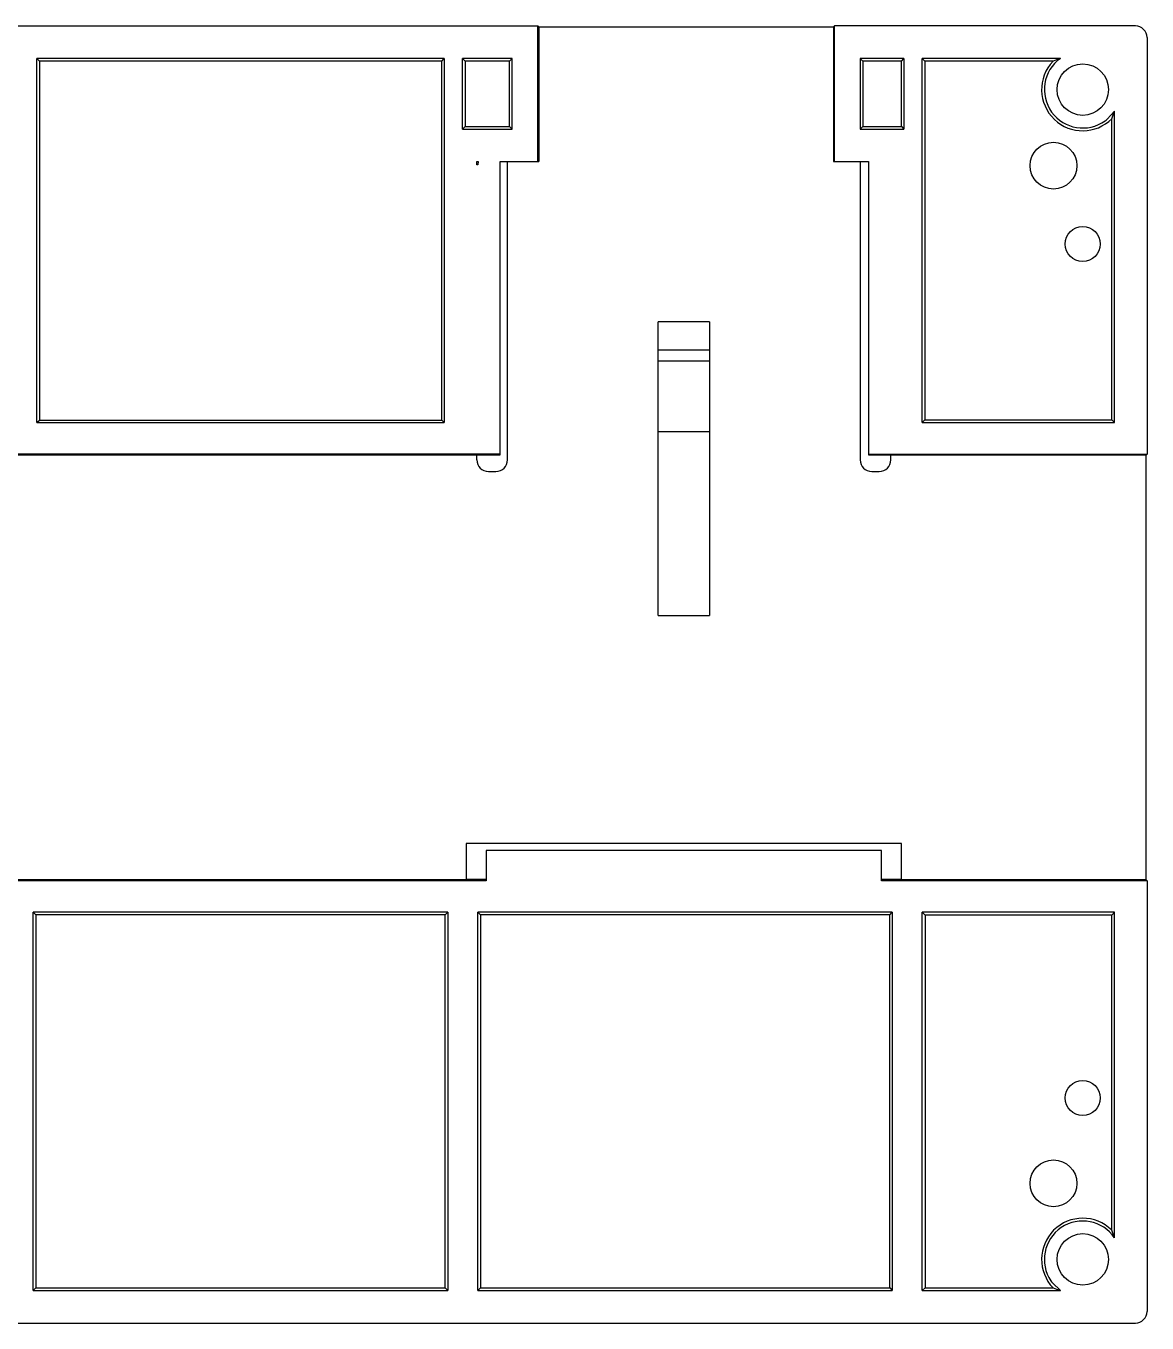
# Model space of a CAD drawing. Header units: inches. Extents: x 0 to 800, y 356 to 444.
# Drawn here: x 331.28 to 351.4, y 395.43 to 418.71 of the extents above; entities that cross this region are included whole.
import ezdxf

# ---------------------------------------------------------------- set-up
doc = ezdxf.new("R2010")
doc.units = ezdxf.units.IN
doc.header["$MEASUREMENT"] = 0

# ---------------------------------------------------------------- blocks, each defined once
blk = doc.blocks.new('block 1329')
at = {"color": 7, "lineweight": 25, "true_color": 0xffffff}
blk.add_lwpolyline([(319.069, 395.433), (351.186, 395.433)], dxfattribs=at)
blk = doc.blocks.new('block 1332')
at = {"color": 7, "lineweight": 25, "true_color": 0xffffff}
blk.add_lwpolyline([(331.408, 396.016), (338.847, 396.016)], dxfattribs=at)
blk = doc.blocks.new('block 1333')
at = {"color": 7, "lineweight": 25, "true_color": 0xffffff}
blk.add_lwpolyline([(339.385, 396.016), (346.824, 396.016)], dxfattribs=at)
blk = doc.blocks.new('block 1334')
at = {"color": 7, "lineweight": 25, "true_color": 0xffffff}
blk.add_lwpolyline([(347.361, 396.016), (349.84, 396.016)], dxfattribs=at)
blk = doc.blocks.new('block 1336')
at = {"color": 7, "lineweight": 25, "true_color": 0xffffff}
blk.add_lwpolyline([(331.454, 396.062), (338.801, 396.062)], dxfattribs=at)
blk = doc.blocks.new('block 1337')
at = {"color": 7, "lineweight": 25, "true_color": 0xffffff}
blk.add_lwpolyline([(339.431, 396.062), (346.778, 396.062)], dxfattribs=at)
blk = doc.blocks.new('block 1339')
at = {"color": 7, "lineweight": 25, "true_color": 0xffffff}
blk.add_lwpolyline([(347.411, 396.065), (349.708, 396.065)], dxfattribs=at)
blk = doc.blocks.new('block 1350')
at = {"color": 7, "lineweight": 25, "true_color": 0xffffff}
blk.add_lwpolyline([(331.471, 411.59), (331.517, 411.636)], dxfattribs=at)
blk = doc.blocks.new('block 1352')
at = {"color": 7, "lineweight": 25, "true_color": 0xffffff}
blk.add_lwpolyline([(331.454, 402.757), (331.408, 402.803)], dxfattribs=at)
blk = doc.blocks.new('block 1354')
at = {"color": 7, "lineweight": 25, "true_color": 0xffffff}
blk.add_lwpolyline([(338.801, 396.062), (338.847, 396.016)], dxfattribs=at)
blk = doc.blocks.new('block 1367')
at = {"color": 7, "lineweight": 25, "true_color": 0xffffff}
blk.add_lwpolyline([(338.738, 418.079), (338.784, 418.125)], dxfattribs=at)
blk = doc.blocks.new('block 1368')
at = {"color": 7, "lineweight": 25, "true_color": 0xffffff}
blk.add_lwpolyline([(340.001, 418.125), (339.956, 418.079)], dxfattribs=at)
blk = doc.blocks.new('block 1369')
at = {"color": 7, "lineweight": 25, "true_color": 0xffffff}
blk.add_lwpolyline([(339.158, 416.905), (339.111, 416.858)], dxfattribs=at)
blk = doc.blocks.new('block 1370')
at = {"color": 7, "lineweight": 25, "true_color": 0xffffff}
blk.add_lwpolyline([(350.763, 402.754), (347.411, 402.754)], dxfattribs=at)
blk = doc.blocks.new('block 1372')
at = {"color": 7, "lineweight": 25, "true_color": 0xffffff}
blk.add_lwpolyline([(346.778, 402.757), (339.431, 402.757)], dxfattribs=at)
blk = doc.blocks.new('block 1373')
at = {"color": 7, "lineweight": 25, "true_color": 0xffffff}
blk.add_lwpolyline([(338.801, 402.757), (331.454, 402.757)], dxfattribs=at)
blk = doc.blocks.new('block 1375')
at = {"color": 7, "lineweight": 25, "true_color": 0xffffff}
blk.add_lwpolyline([(350.812, 402.803), (347.361, 402.803)], dxfattribs=at)
blk = doc.blocks.new('block 1376')
at = {"color": 7, "lineweight": 25, "true_color": 0xffffff}
blk.add_lwpolyline([(346.824, 402.803), (339.385, 402.803)], dxfattribs=at)
blk = doc.blocks.new('block 1377')
at = {"color": 7, "lineweight": 25, "true_color": 0xffffff}
blk.add_lwpolyline([(338.847, 402.803), (331.408, 402.803)], dxfattribs=at)
blk = doc.blocks.new('block 1380')
at = {"color": 7, "lineweight": 25, "true_color": 0xffffff}
blk.add_lwpolyline([(351.396, 403.371), (346.63, 403.371)], dxfattribs=at)
blk = doc.blocks.new('block 1381')
at = {"color": 7, "lineweight": 25, "true_color": 0xffffff}
blk.add_lwpolyline([(339.536, 403.371), (330.72, 403.371)], dxfattribs=at)
blk = doc.blocks.new('block 1383')
at = {"color": 7, "lineweight": 25, "true_color": 0xffffff}
blk.add_lwpolyline([(351.38, 403.387), (346.987, 403.387)], dxfattribs=at)
blk = doc.blocks.new('block 1384')
at = {"color": 7, "lineweight": 25, "true_color": 0xffffff}
blk.add_lwpolyline([(339.179, 403.387), (331.076, 403.387)], dxfattribs=at)
blk = doc.blocks.new('block 1388')
at = {"color": 7, "lineweight": 25, "true_color": 0xffffff}
blk.add_lwpolyline([(339.179, 403.397), (339.536, 403.397)], dxfattribs=at)
blk = doc.blocks.new('block 1389')
at = {"color": 7, "lineweight": 25, "true_color": 0xffffff}
blk.add_lwpolyline([(346.63, 403.397), (346.987, 403.397)], dxfattribs=at)
blk = doc.blocks.new('block 1390')
at = {"color": 7, "lineweight": 25, "true_color": 0xffffff}
blk.add_lwpolyline([(331.408, 396.016), (331.408, 402.803)], dxfattribs=at)
blk = doc.blocks.new('block 1391')
at = {"color": 7, "lineweight": 25, "true_color": 0xffffff}
blk.add_lwpolyline([(331.454, 402.757), (331.454, 396.062)], dxfattribs=at)
blk = doc.blocks.new('block 1392')
at = {"color": 7, "lineweight": 25, "true_color": 0xffffff}
blk.add_lwpolyline([(331.471, 411.59), (331.471, 418.125)], dxfattribs=at)
blk = doc.blocks.new('block 1393')
at = {"color": 7, "lineweight": 25, "true_color": 0xffffff}
blk.add_lwpolyline([(331.517, 418.079), (331.517, 411.636)], dxfattribs=at)
blk = doc.blocks.new('block 1394')
at = {"color": 7, "lineweight": 25, "true_color": 0xffffff}
blk.add_lwpolyline([(346.63, 403.912), (339.536, 403.912)], dxfattribs=at)
blk = doc.blocks.new('block 1396')
at = {"color": 7, "lineweight": 25, "true_color": 0xffffff}
blk.add_lwpolyline([(346.987, 404.038), (339.179, 404.038)], dxfattribs=at)
blk = doc.blocks.new('block 1399')
at = {"color": 7, "lineweight": 25, "true_color": 0xffffff}
blk.add_lwpolyline([(345.77, 418.693), (345.785, 418.708)], dxfattribs=at)
blk = doc.blocks.new('block 1404')
at = {"color": 7, "lineweight": 25, "true_color": 0xffffff}
blk.add_lwpolyline([(339.431, 402.757), (339.385, 402.803)], dxfattribs=at)
blk = doc.blocks.new('block 1405')
at = {"color": 7, "lineweight": 25, "true_color": 0xffffff}
blk.add_lwpolyline([(346.987, 418.079), (347.033, 418.125)], dxfattribs=at)
blk = doc.blocks.new('block 1406')
at = {"color": 7, "lineweight": 25, "true_color": 0xffffff}
blk.add_lwpolyline([(346.249, 416.858), (346.294, 416.905)], dxfattribs=at)
blk = doc.blocks.new('block 1408')
at = {"color": 7, "lineweight": 25, "true_color": 0xffffff}
blk.add_lwpolyline([(342.621, 408.13), (343.545, 408.13)], dxfattribs=at)
blk = doc.blocks.new('block 1409')
at = {"color": 7, "lineweight": 25, "true_color": 0xffffff}
blk.add_lwpolyline([(346.778, 396.062), (346.824, 396.016)], dxfattribs=at)
blk = doc.blocks.new('block 1411')
at = {"color": 7, "lineweight": 25, "true_color": 0xffffff}
blk.add_lwpolyline([(349.697, 396.155), (349.84, 396.016)], dxfattribs=at)
blk = doc.blocks.new('block 1412')
at = {"color": 7, "lineweight": 25, "true_color": 0xffffff}
blk.add_lwpolyline([(338.738, 411.636), (338.738, 418.079)], dxfattribs=at)
blk = doc.blocks.new('block 1413')
at = {"color": 7, "lineweight": 25, "true_color": 0xffffff}
blk.add_lwpolyline([(338.784, 418.125), (338.784, 411.59)], dxfattribs=at)
blk = doc.blocks.new('block 1414')
at = {"color": 7, "lineweight": 25, "true_color": 0xffffff}
blk.add_lwpolyline([(338.801, 396.062), (338.801, 402.757)], dxfattribs=at)
blk = doc.blocks.new('block 1415')
at = {"color": 7, "lineweight": 25, "true_color": 0xffffff}
blk.add_lwpolyline([(338.847, 402.803), (338.847, 396.016)], dxfattribs=at)
blk = doc.blocks.new('block 1416')
at = {"color": 7, "lineweight": 25, "true_color": 0xffffff}
blk.add_lwpolyline([(339.111, 416.858), (339.111, 418.125)], dxfattribs=at)
blk = doc.blocks.new('block 1417')
at = {"color": 7, "lineweight": 25, "true_color": 0xffffff}
blk.add_lwpolyline([(339.158, 418.079), (339.158, 416.905)], dxfattribs=at)
blk = doc.blocks.new('block 1418')
at = {"color": 7, "lineweight": 25, "true_color": 0xffffff}
blk.add_lwpolyline([(339.179, 404.038), (339.179, 403.387)], dxfattribs=at)
blk = doc.blocks.new('block 1421')
at = {"color": 7, "lineweight": 25, "true_color": 0xffffff}
blk.add_lwpolyline([(339.578, 410.712), (339.709, 410.712)], dxfattribs=at)
blk = doc.blocks.new('block 1422')
at = {"color": 7, "lineweight": 25, "true_color": 0xffffff}
blk.add_lwpolyline([(346.457, 410.712), (346.588, 410.712)], dxfattribs=at)
blk = doc.blocks.new('block 1423')
at = {"color": 7, "lineweight": 25, "true_color": 0xffffff}
blk.add_lwpolyline([(351.38, 411.006), (346.798, 411.006)], dxfattribs=at)
blk = doc.blocks.new('block 1424')
at = {"color": 7, "lineweight": 25, "true_color": 0xffffff}
blk.add_lwpolyline([(339.368, 411.006), (330.888, 411.006)], dxfattribs=at)
blk = doc.blocks.new('block 1428')
at = {"color": 7, "lineweight": 25, "true_color": 0xffffff}
blk.add_lwpolyline([(339.368, 411.015), (339.788, 411.015)], dxfattribs=at)
blk = doc.blocks.new('block 1429')
at = {"color": 7, "lineweight": 25, "true_color": 0xffffff}
blk.add_lwpolyline([(346.399, 411.015), (346.798, 411.015)], dxfattribs=at)
blk = doc.blocks.new('block 1430')
at = {"color": 7, "lineweight": 25, "true_color": 0xffffff}
blk.add_lwpolyline([(339.788, 411.022), (330.468, 411.022)], dxfattribs=at)
blk = doc.blocks.new('block 1432')
at = {"color": 7, "lineweight": 25, "true_color": 0xffffff}
blk.add_lwpolyline([(346.399, 411.022), (351.396, 411.022)], dxfattribs=at)
blk = doc.blocks.new('block 1433')
at = {"color": 7, "lineweight": 25, "true_color": 0xffffff}
blk.add_lwpolyline([(343.545, 411.426), (342.621, 411.426)], dxfattribs=at)
blk = doc.blocks.new('block 1436')
at = {"color": 7, "lineweight": 25, "true_color": 0xffffff}
blk.add_lwpolyline([(339.368, 410.922), (339.368, 411.015)], dxfattribs=at)
blk = doc.blocks.new('block 1437')
at = {"color": 7, "lineweight": 25, "true_color": 0xffffff}
blk.add_lwpolyline([(339.368, 416.214), (339.368, 416.275)], dxfattribs=at)
blk = doc.blocks.new('block 1438')
at = {"color": 7, "lineweight": 25, "true_color": 0xffffff}
blk.add_lwpolyline([(339.385, 396.016), (339.385, 402.803)], dxfattribs=at)
blk = doc.blocks.new('block 1439')
at = {"color": 7, "lineweight": 25, "true_color": 0xffffff}
blk.add_lwpolyline([(339.431, 402.757), (339.431, 396.062)], dxfattribs=at)
blk = doc.blocks.new('block 1440')
at = {"color": 7, "lineweight": 25, "true_color": 0xffffff}
blk.add_lwpolyline([(339.536, 403.912), (339.536, 403.371)], dxfattribs=at)
blk = doc.blocks.new('block 1441')
at = {"color": 7, "lineweight": 25, "true_color": 0xffffff}
blk.add_lwpolyline([(339.788, 411.015), (339.788, 416.275)], dxfattribs=at)
blk = doc.blocks.new('block 1442')
at = {"color": 7, "lineweight": 25, "true_color": 0xffffff}
blk.add_lwpolyline([(339.918, 410.922), (339.918, 416.275)], dxfattribs=at)
blk = doc.blocks.new('block 1443')
at = {"color": 7, "lineweight": 25, "true_color": 0xffffff}
blk.add_lwpolyline([(339.956, 416.905), (339.956, 418.079)], dxfattribs=at)
blk = doc.blocks.new('block 1444')
at = {"color": 7, "lineweight": 25, "true_color": 0xffffff}
blk.add_lwpolyline([(340.001, 416.858), (340.001, 418.125)], dxfattribs=at)
blk = doc.blocks.new('block 1445')
at = {"color": 7, "lineweight": 25, "true_color": 0xffffff}
blk.add_lwpolyline([(340.465, 416.275), (340.465, 418.708)], dxfattribs=at)
blk = doc.blocks.new('block 1446')
at = {"color": 7, "lineweight": 25, "true_color": 0xffffff}
blk.add_lwpolyline([(340.48, 418.693), (340.48, 416.275)], dxfattribs=at)
blk = doc.blocks.new('block 1447')
at = {"color": 7, "lineweight": 25, "true_color": 0xffffff}
blk.add_lwpolyline([(339.389, 416.275), (339.388, 416.214)], dxfattribs=at)
blk = doc.blocks.new('block 1448')
at = {"color": 7, "lineweight": 25, "true_color": 0xffffff}
blk.add_lwpolyline([(350.678, 417.033), (350.812, 417.18)], dxfattribs=at)
blk = doc.blocks.new('block 1449')
at = {"color": 7, "lineweight": 25, "true_color": 0xffffff}
blk.add_lwpolyline([(331.454, 396.062), (331.408, 396.016)], dxfattribs=at)
blk = doc.blocks.new('block 1451')
at = {"color": 7, "lineweight": 25, "true_color": 0xffffff}
blk.add_lwpolyline([(331.471, 411.59), (338.784, 411.59)], dxfattribs=at)
blk = doc.blocks.new('block 1452')
at = {"color": 7, "lineweight": 25, "true_color": 0xffffff}
blk.add_lwpolyline([(347.361, 411.59), (350.812, 411.59)], dxfattribs=at)
blk = doc.blocks.new('block 1453')
at = {"color": 7, "lineweight": 25, "true_color": 0xffffff}
blk.add_lwpolyline([(331.517, 411.636), (338.738, 411.636)], dxfattribs=at)
blk = doc.blocks.new('block 1455')
at = {"color": 7, "lineweight": 25, "true_color": 0xffffff}
blk.add_lwpolyline([(347.41, 411.64), (350.763, 411.64)], dxfattribs=at)
blk = doc.blocks.new('block 1456')
at = {"color": 7, "lineweight": 25, "true_color": 0xffffff}
blk.add_lwpolyline([(343.545, 412.693), (342.621, 412.693)], dxfattribs=at)
blk = doc.blocks.new('block 1459')
at = {"color": 7, "lineweight": 25, "true_color": 0xffffff}
blk.add_lwpolyline([(331.517, 418.079), (331.471, 418.125)], dxfattribs=at)
blk = doc.blocks.new('block 1460')
at = {"color": 7, "lineweight": 25, "true_color": 0xffffff}
blk.add_lwpolyline([(347.361, 402.803), (347.411, 402.754)], dxfattribs=at)
blk = doc.blocks.new('block 1461')
at = {"color": 7, "lineweight": 25, "true_color": 0xffffff}
blk.add_lwpolyline([(347.361, 411.59), (347.41, 411.64)], dxfattribs=at)
blk = doc.blocks.new('block 1462')
at = {"color": 7, "lineweight": 25, "true_color": 0xffffff}
blk.add_lwpolyline([(338.801, 402.757), (338.847, 402.803)], dxfattribs=at)
blk = doc.blocks.new('block 1464')
at = {"color": 7, "lineweight": 25, "true_color": 0xffffff}
blk.add_lwpolyline([(342.621, 412.896), (343.545, 412.896)], dxfattribs=at)
blk = doc.blocks.new('block 1465')
at = {"color": 7, "lineweight": 25, "true_color": 0xffffff}
blk.add_lwpolyline([(343.545, 413.399), (342.621, 413.399)], dxfattribs=at)
blk = doc.blocks.new('block 1467')
at = {"color": 7, "lineweight": 25, "true_color": 0xffffff}
blk.add_lwpolyline([(338.784, 411.59), (338.738, 411.636)], dxfattribs=at)
blk = doc.blocks.new('block 1468')
at = {"color": 7, "lineweight": 25, "true_color": 0xffffff}
blk.add_lwpolyline([(342.621, 408.13), (342.621, 413.399)], dxfattribs=at)
blk = doc.blocks.new('block 1469')
at = {"color": 7, "lineweight": 25, "true_color": 0xffffff}
blk.add_lwpolyline([(343.545, 413.399), (343.545, 408.13)], dxfattribs=at)
blk = doc.blocks.new('block 1470')
at = {"color": 7, "lineweight": 25, "true_color": 0xffffff}
blk.add_lwpolyline([(351.396, 411.022), (351.38, 411.006)], dxfattribs=at)
blk = doc.blocks.new('block 1471')
at = {"color": 7, "lineweight": 25, "true_color": 0xffffff}
blk.add_lwpolyline([(339.388, 416.214), (339.368, 416.214)], dxfattribs=at)
blk = doc.blocks.new('block 1474')
at = {"color": 7, "lineweight": 25, "true_color": 0xffffff}
blk.add_lwpolyline([(339.368, 416.275), (339.389, 416.275)], dxfattribs=at)
blk = doc.blocks.new('block 1475')
at = {"color": 7, "lineweight": 25, "true_color": 0xffffff}
blk.add_lwpolyline([(339.788, 416.275), (340.48, 416.275)], dxfattribs=at)
blk = doc.blocks.new('block 1476')
at = {"color": 7, "lineweight": 25, "true_color": 0xffffff}
blk.add_lwpolyline([(345.77, 416.275), (346.399, 416.275)], dxfattribs=at)
blk = doc.blocks.new('block 1477')
at = {"color": 7, "lineweight": 25, "true_color": 0xffffff}
blk.add_lwpolyline([(351.396, 403.371), (351.38, 403.387)], dxfattribs=at)
blk = doc.blocks.new('block 1478')
at = {"color": 7, "lineweight": 25, "true_color": 0xffffff}
blk.add_lwpolyline([(345.77, 418.693), (345.77, 416.275)], dxfattribs=at)
blk = doc.blocks.new('block 1479')
at = {"color": 7, "lineweight": 25, "true_color": 0xffffff}
blk.add_lwpolyline([(345.785, 416.275), (345.785, 418.708)], dxfattribs=at)
blk = doc.blocks.new('block 1482')
at = {"color": 7, "lineweight": 25, "true_color": 0xffffff}
blk.add_lwpolyline([(339.111, 416.858), (340.001, 416.858)], dxfattribs=at)
blk = doc.blocks.new('block 1483')
at = {"color": 7, "lineweight": 25, "true_color": 0xffffff}
blk.add_lwpolyline([(346.249, 416.858), (347.033, 416.858)], dxfattribs=at)
blk = doc.blocks.new('block 1486')
at = {"color": 7, "lineweight": 25, "true_color": 0xffffff}
blk.add_lwpolyline([(339.158, 416.905), (339.956, 416.905)], dxfattribs=at)
blk = doc.blocks.new('block 1487')
at = {"color": 7, "lineweight": 25, "true_color": 0xffffff}
blk.add_lwpolyline([(346.294, 416.905), (346.987, 416.905)], dxfattribs=at)
blk = doc.blocks.new('block 1488')
at = {"color": 7, "lineweight": 25, "true_color": 0xffffff}
blk.add_lwpolyline([(349.708, 418.076), (347.41, 418.076)], dxfattribs=at)
blk = doc.blocks.new('block 1490')
at = {"color": 7, "lineweight": 25, "true_color": 0xffffff}
blk.add_lwpolyline([(346.987, 418.079), (346.294, 418.079)], dxfattribs=at)
blk = doc.blocks.new('block 1491')
at = {"color": 7, "lineweight": 25, "true_color": 0xffffff}
blk.add_lwpolyline([(339.956, 418.079), (339.158, 418.079)], dxfattribs=at)
blk = doc.blocks.new('block 1492')
at = {"color": 7, "lineweight": 25, "true_color": 0xffffff}
blk.add_lwpolyline([(338.738, 418.079), (331.517, 418.079)], dxfattribs=at)
blk = doc.blocks.new('block 1495')
at = {"color": 7, "lineweight": 25, "true_color": 0xffffff}
blk.add_lwpolyline([(349.84, 418.125), (347.361, 418.125)], dxfattribs=at)
blk = doc.blocks.new('block 1496')
at = {"color": 7, "lineweight": 25, "true_color": 0xffffff}
blk.add_lwpolyline([(347.033, 418.125), (346.249, 418.125)], dxfattribs=at)
blk = doc.blocks.new('block 1497')
at = {"color": 7, "lineweight": 25, "true_color": 0xffffff}
blk.add_lwpolyline([(340.001, 418.125), (339.111, 418.125)], dxfattribs=at)
blk = doc.blocks.new('block 1498')
at = {"color": 7, "lineweight": 25, "true_color": 0xffffff}
blk.add_lwpolyline([(338.784, 418.125), (331.471, 418.125)], dxfattribs=at)
blk = doc.blocks.new('block 1502')
at = {"color": 7, "lineweight": 25, "true_color": 0xffffff}
blk.add_lwpolyline([(340.001, 416.858), (339.956, 416.905)], dxfattribs=at)
blk = doc.blocks.new('block 1503')
at = {"color": 7, "lineweight": 25, "true_color": 0xffffff}
blk.add_lwpolyline([(339.158, 418.079), (339.111, 418.125)], dxfattribs=at)
blk = doc.blocks.new('block 1504')
at = {"color": 7, "lineweight": 25, "true_color": 0xffffff}
blk.add_lwpolyline([(346.247, 416.275), (346.247, 410.922)], dxfattribs=at)
blk = doc.blocks.new('block 1505')
at = {"color": 7, "lineweight": 25, "true_color": 0xffffff}
blk.add_lwpolyline([(346.249, 418.125), (346.249, 416.858)], dxfattribs=at)
blk = doc.blocks.new('block 1506')
at = {"color": 7, "lineweight": 25, "true_color": 0xffffff}
blk.add_lwpolyline([(346.294, 418.079), (346.294, 416.905)], dxfattribs=at)
blk = doc.blocks.new('block 1507')
at = {"color": 7, "lineweight": 25, "true_color": 0xffffff}
blk.add_lwpolyline([(346.399, 416.275), (346.399, 411.015)], dxfattribs=at)
blk = doc.blocks.new('block 1508')
at = {"color": 7, "lineweight": 25, "true_color": 0xffffff}
blk.add_lwpolyline([(346.63, 403.371), (346.63, 403.912)], dxfattribs=at)
blk = doc.blocks.new('block 1509')
at = {"color": 7, "lineweight": 25, "true_color": 0xffffff}
blk.add_lwpolyline([(346.778, 396.062), (346.778, 402.757)], dxfattribs=at)
blk = doc.blocks.new('block 1510')
at = {"color": 7, "lineweight": 25, "true_color": 0xffffff}
blk.add_lwpolyline([(346.798, 410.922), (346.798, 411.015)], dxfattribs=at)
blk = doc.blocks.new('block 1511')
at = {"color": 7, "lineweight": 25, "true_color": 0xffffff}
blk.add_lwpolyline([(346.824, 402.803), (346.824, 396.016)], dxfattribs=at)
blk = doc.blocks.new('block 1512')
at = {"color": 7, "lineweight": 25, "true_color": 0xffffff}
blk.add_lwpolyline([(346.987, 403.387), (346.987, 404.038)], dxfattribs=at)
blk = doc.blocks.new('block 1513')
at = {"color": 7, "lineweight": 25, "true_color": 0xffffff}
blk.add_lwpolyline([(346.987, 416.905), (346.987, 418.079)], dxfattribs=at)
blk = doc.blocks.new('block 1514')
at = {"color": 7, "lineweight": 25, "true_color": 0xffffff}
blk.add_lwpolyline([(347.033, 418.125), (347.033, 416.858)], dxfattribs=at)
blk = doc.blocks.new('block 1515')
at = {"color": 7, "lineweight": 25, "true_color": 0xffffff}
blk.add_lwpolyline([(347.361, 411.59), (347.361, 418.125)], dxfattribs=at)
blk = doc.blocks.new('block 1516')
at = {"color": 7, "lineweight": 25, "true_color": 0xffffff}
blk.add_lwpolyline([(347.361, 396.016), (347.361, 402.803)], dxfattribs=at)
blk = doc.blocks.new('block 1517')
at = {"color": 7, "lineweight": 25, "true_color": 0xffffff}
blk.add_lwpolyline([(339.431, 396.062), (339.385, 396.016)], dxfattribs=at)
blk = doc.blocks.new('block 1518')
at = {"color": 7, "lineweight": 25, "true_color": 0xffffff}
blk.add_lwpolyline([(346.778, 402.757), (346.824, 402.803)], dxfattribs=at)
blk = doc.blocks.new('block 1520')
at = {"color": 7, "lineweight": 25, "true_color": 0xffffff}
blk.add_lwpolyline([(340.48, 418.693), (345.77, 418.693)], dxfattribs=at)
blk = doc.blocks.new('block 1521')
at = {"color": 7, "lineweight": 25, "true_color": 0xffffff}
blk.add_lwpolyline([(351.186, 418.708), (345.785, 418.708)], dxfattribs=at)
blk = doc.blocks.new('block 1523')
at = {"color": 7, "lineweight": 25, "true_color": 0xffffff}
blk.add_lwpolyline([(329.791, 418.708), (340.465, 418.708)], dxfattribs=at)
blk = doc.blocks.new('block 1524')
at = {"color": 7, "lineweight": 25, "true_color": 0xffffff}
blk.add_lwpolyline([(340.465, 418.708), (340.48, 418.693)], dxfattribs=at)
blk = doc.blocks.new('block 1525')
at = {"color": 7, "lineweight": 25, "true_color": 0xffffff}
blk.add_lwpolyline([(347.41, 418.076), (347.41, 411.64)], dxfattribs=at)
blk = doc.blocks.new('block 1526')
at = {"color": 7, "lineweight": 25, "true_color": 0xffffff}
blk.add_lwpolyline([(347.411, 402.754), (347.411, 396.065)], dxfattribs=at)
blk = doc.blocks.new('block 1527')
at = {"color": 7, "lineweight": 25, "true_color": 0xffffff}
blk.add_lwpolyline([(350.812, 402.803), (350.763, 402.754)], dxfattribs=at)
blk = doc.blocks.new('block 1528')
at = {"color": 7, "lineweight": 25, "true_color": 0xffffff}
blk.add_lwpolyline([(350.812, 411.59), (350.763, 411.64)], dxfattribs=at)
blk = doc.blocks.new('block 1529')
at = {"color": 7, "lineweight": 25, "true_color": 0xffffff}
blk.add_lwpolyline([(350.763, 397.098), (350.763, 402.754)], dxfattribs=at)
blk = doc.blocks.new('block 1530')
at = {"color": 7, "lineweight": 25, "true_color": 0xffffff}
blk.add_lwpolyline([(350.763, 411.64), (350.763, 417.043)], dxfattribs=at)
blk = doc.blocks.new('block 1531')
at = {"color": 7, "lineweight": 25, "true_color": 0xffffff}
blk.add_lwpolyline([(350.812, 396.961), (350.812, 402.803)], dxfattribs=at)
blk = doc.blocks.new('block 1532')
at = {"color": 7, "lineweight": 25, "true_color": 0xffffff}
blk.add_lwpolyline([(350.812, 411.59), (350.812, 417.18)], dxfattribs=at)
blk = doc.blocks.new('block 1533')
at = {"color": 7, "lineweight": 25, "true_color": 0xffffff}
blk.add_lwpolyline([(351.38, 403.387), (351.38, 411.006)], dxfattribs=at)
blk = doc.blocks.new('block 1534')
at = {"color": 7, "lineweight": 25, "true_color": 0xffffff}
blk.add_lwpolyline([(346.987, 416.905), (347.033, 416.858)], dxfattribs=at)
blk = doc.blocks.new('block 1535')
at = {"color": 7, "lineweight": 25, "true_color": 0xffffff}
blk.add_lwpolyline([(346.249, 418.125), (346.294, 418.079)], dxfattribs=at)
blk = doc.blocks.new('block 1536')
at = {"color": 7, "lineweight": 25, "true_color": 0xffffff}
blk.add_lwpolyline([(351.396, 418.499), (351.396, 411.022)], dxfattribs=at)
blk = doc.blocks.new('block 1537')
at = {"color": 7, "lineweight": 25, "true_color": 0xffffff}
blk.add_lwpolyline([(351.396, 403.371), (351.396, 395.643)], dxfattribs=at)
blk = doc.blocks.new('block 1538')
at = {"color": 7, "lineweight": 25, "true_color": 0xffffff}
blk.add_lwpolyline([(347.361, 396.016), (347.411, 396.065)], dxfattribs=at)
blk = doc.blocks.new('block 1539')
at = {"color": 7, "lineweight": 25, "true_color": 0xffffff}
blk.add_lwpolyline([(347.361, 418.125), (347.41, 418.076)], dxfattribs=at)
blk = doc.blocks.new('block 1634')
at = {"color": 7, "lineweight": 25, "true_color": 0xffffff}
blk.add_open_spline([(349.708, 396.065), (349.751, 396.047), (349.795, 396.03), (349.84, 396.016)], degree=3, dxfattribs=at)
blk = doc.blocks.new('block 1635')
at = {"color": 7, "lineweight": 25, "true_color": 0xffffff}
blk.add_open_spline([(350.812, 396.961), (350.798, 397.007), (350.781, 397.053), (350.763, 397.098)], degree=3, dxfattribs=at)
blk = doc.blocks.new('block 1636')
at = {"color": 7, "lineweight": 25, "true_color": 0xffffff}
blk.add_open_spline([(350.763, 397.098), (350.474, 397.386), (350.007, 397.385), (349.719, 397.097), (349.437, 396.812), (349.432, 396.355), (349.708, 396.065)], degree=3, knots=[0, 0, 0, 0, 1, 1, 1, 2, 2, 2, 2], dxfattribs=at)
blk = doc.blocks.new('block 1637')
at = {"color": 7, "lineweight": 25, "true_color": 0xffffff}
blk.add_open_spline([(350.812, 396.961), (350.6, 397.275), (350.171, 397.358), (349.856, 397.146), (349.542, 396.933), (349.458, 396.505), (349.671, 396.189), (349.679, 396.178), (349.688, 396.166), (349.697, 396.155)], degree=3, knots=[0, 0, 0, 0, 1, 1, 1, 2, 2, 2, 3, 3, 3, 3], dxfattribs=at)
blk = doc.blocks.new('block 1638')
at = {"color": 7, "lineweight": 25, "true_color": 0xffffff}
blk.add_open_spline([(350.704, 396.575), (350.704, 396.83), (350.497, 397.037), (350.242, 397.037), (349.987, 397.037), (349.78, 396.83), (349.78, 396.575), (349.78, 396.32), (349.987, 396.113), (350.242, 396.113), (350.497, 396.113), (350.704, 396.32), (350.704, 396.575), (350.704, 396.575), (350.704, 396.575), (350.704, 396.575)], degree=3, knots=[0, 0, 0, 0, 1, 1, 1, 2, 2, 2, 3, 3, 3, 4, 4, 4, 5, 5, 5, 5], dxfattribs=at)
blk = doc.blocks.new('block 1639')
at = {"color": 7, "lineweight": 25, "true_color": 0xffffff}
blk.add_open_spline([(350.136, 397.939), (350.136, 398.171), (349.948, 398.359), (349.716, 398.359), (349.485, 398.359), (349.297, 398.171), (349.297, 397.939), (349.297, 397.707), (349.485, 397.52), (349.716, 397.52), (349.948, 397.52), (350.136, 397.707), (350.136, 397.939), (350.136, 397.939), (350.136, 397.939), (350.136, 397.939)], degree=3, knots=[0, 0, 0, 0, 1, 1, 1, 2, 2, 2, 3, 3, 3, 4, 4, 4, 5, 5, 5, 5], dxfattribs=at)
blk = doc.blocks.new('block 1640')
at = {"color": 7, "lineweight": 25, "true_color": 0xffffff}
blk.add_open_spline([(350.557, 399.472), (350.557, 399.646), (350.416, 399.787), (350.242, 399.787), (350.068, 399.787), (349.927, 399.646), (349.927, 399.472), (349.927, 399.298), (350.068, 399.157), (350.242, 399.157), (350.416, 399.157), (350.557, 399.298), (350.557, 399.472), (350.557, 399.472), (350.557, 399.472), (350.557, 399.472)], degree=3, knots=[0, 0, 0, 0, 1, 1, 1, 2, 2, 2, 3, 3, 3, 4, 4, 4, 5, 5, 5, 5], dxfattribs=at)
blk = doc.blocks.new('block 1641')
at = {"color": 7, "lineweight": 25, "true_color": 0xffffff}
blk.add_open_spline([(350.763, 417.043), (350.781, 417.088), (350.798, 417.134), (350.812, 417.18)], degree=3, dxfattribs=at)
blk = doc.blocks.new('block 1642')
at = {"color": 7, "lineweight": 25, "true_color": 0xffffff}
blk.add_open_spline([(349.84, 418.125), (349.795, 418.111), (349.751, 418.094), (349.708, 418.076)], degree=3, dxfattribs=at)
blk = doc.blocks.new('block 1643')
at = {"color": 7, "lineweight": 25, "true_color": 0xffffff}
blk.add_open_spline([(349.708, 418.076), (349.427, 417.781), (349.438, 417.313), (349.732, 417.032), (350.021, 416.755), (350.479, 416.76), (350.763, 417.043)], degree=3, knots=[0, 0, 0, 0, 1, 1, 1, 2, 2, 2, 2], dxfattribs=at)
blk = doc.blocks.new('block 1644')
at = {"color": 7, "lineweight": 25, "true_color": 0xffffff}
blk.add_open_spline([(349.84, 418.125), (349.531, 417.903), (349.461, 417.473), (349.683, 417.164), (349.904, 416.855), (350.334, 416.785), (350.644, 417.007), (350.655, 417.015), (350.667, 417.024), (350.678, 417.033)], degree=3, knots=[0, 0, 0, 0, 1, 1, 1, 2, 2, 2, 3, 3, 3, 3], dxfattribs=at)
blk = doc.blocks.new('block 1645')
at = {"color": 7, "lineweight": 25, "true_color": 0xffffff}
blk.add_open_spline([(350.704, 417.566), (350.704, 417.821), (350.497, 418.028), (350.242, 418.028), (349.987, 418.028), (349.78, 417.821), (349.78, 417.566), (349.78, 417.311), (349.987, 417.104), (350.242, 417.104), (350.497, 417.104), (350.704, 417.311), (350.704, 417.566), (350.704, 417.566), (350.704, 417.566), (350.704, 417.566)], degree=3, knots=[0, 0, 0, 0, 1, 1, 1, 2, 2, 2, 3, 3, 3, 4, 4, 4, 5, 5, 5, 5], dxfattribs=at)
blk = doc.blocks.new('block 1646')
at = {"color": 7, "lineweight": 25, "true_color": 0xffffff}
blk.add_open_spline([(350.136, 416.202), (350.136, 416.434), (349.948, 416.622), (349.716, 416.622), (349.485, 416.622), (349.297, 416.434), (349.297, 416.202), (349.297, 415.97), (349.485, 415.782), (349.716, 415.782), (349.948, 415.782), (350.136, 415.97), (350.136, 416.202), (350.136, 416.202), (350.136, 416.202), (350.136, 416.202)], degree=3, knots=[0, 0, 0, 0, 1, 1, 1, 2, 2, 2, 3, 3, 3, 4, 4, 4, 5, 5, 5, 5], dxfattribs=at)
blk = doc.blocks.new('block 1647')
at = {"color": 7, "lineweight": 25, "true_color": 0xffffff}
blk.add_open_spline([(350.557, 414.795), (350.557, 414.969), (350.416, 415.11), (350.242, 415.11), (350.068, 415.11), (349.927, 414.969), (349.927, 414.795), (349.927, 414.621), (350.068, 414.48), (350.242, 414.48), (350.416, 414.48), (350.557, 414.621), (350.557, 414.795), (350.557, 414.795), (350.557, 414.795), (350.557, 414.795)], degree=3, knots=[0, 0, 0, 0, 1, 1, 1, 2, 2, 2, 3, 3, 3, 4, 4, 4, 5, 5, 5, 5], dxfattribs=at)
blk = doc.blocks.new('block 1648')
at = {"color": 7, "lineweight": 25, "true_color": 0xffffff}
blk.add_open_spline([(339.368, 410.922), (339.368, 410.807), (339.461, 410.712), (339.578, 410.712)], degree=3, dxfattribs=at)
blk = doc.blocks.new('block 1649')
at = {"color": 7, "lineweight": 25, "true_color": 0xffffff}
blk.add_open_spline([(339.709, 410.712), (339.825, 410.712), (339.918, 410.807), (339.918, 410.922)], degree=3, dxfattribs=at)
blk = doc.blocks.new('block 1650')
at = {"color": 7, "lineweight": 25, "true_color": 0xffffff}
blk.add_open_spline([(346.247, 410.922), (346.247, 410.807), (346.341, 410.712), (346.457, 410.712)], degree=3, dxfattribs=at)
blk = doc.blocks.new('block 1651')
at = {"color": 7, "lineweight": 25, "true_color": 0xffffff}
blk.add_open_spline([(346.588, 410.712), (346.704, 410.712), (346.798, 410.807), (346.798, 410.922)], degree=3, dxfattribs=at)
blk = doc.blocks.new('block 1676')
at = {"color": 7, "lineweight": 25, "true_color": 0xffffff}
blk.add_open_spline([(351.396, 418.499), (351.396, 418.615), (351.302, 418.708), (351.186, 418.708)], degree=3, dxfattribs=at)
blk = doc.blocks.new('block 1677')
at = {"color": 7, "lineweight": 25, "true_color": 0xffffff}
blk.add_open_spline([(351.186, 395.433), (351.302, 395.433), (351.396, 395.526), (351.396, 395.643)], degree=3, dxfattribs=at)

msp = doc.modelspace()

# ---------------------------------------------------------------- block references
for name in ['block 1523', 'block 1445', 'block 1524', 'block 1446', 'block 1520', 'block 1399', 'block 1478', 'block 1479', 'block 1521', 'block 1676', 'block 1536', 'block 1392', 'block 1459', 'block 1498', 'block 1393', 'block 1492', 'block 1367', 'block 1412', 'block 1413', 'block 1416', 'block 1497', 'block 1503', 'block 1417', 'block 1491', 'block 1368', 'block 1443', 'block 1444', 'block 1496', 'block 1505', 'block 1535', 'block 1490', 'block 1506', 'block 1405', 'block 1513', 'block 1514', 'block 1495', 'block 1515', 'block 1539', 'block 1488', 'block 1525', 'block 1643', 'block 1644', 'block 1642', 'block 1645', 'block 1448', 'block 1641', 'block 1532', 'block 1369', 'block 1486', 'block 1502', 'block 1406', 'block 1487', 'block 1534', 'block 1530', 'block 1482', 'block 1483', 'block 1646', 'block 1437', 'block 1474', 'block 1471', 'block 1447', 'block 1441', 'block 1475', 'block 1442', 'block 1476', 'block 1504', 'block 1507', 'block 1647', 'block 1465', 'block 1468', 'block 1469', 'block 1464', 'block 1456', 'block 1350', 'block 1451', 'block 1453', 'block 1467', 'block 1461', 'block 1452', 'block 1455', 'block 1528', 'block 1433', 'block 1430', 'block 1424', 'block 1428', 'block 1436', 'block 1648', 'block 1649', 'block 1650', 'block 1432', 'block 1429', 'block 1651', 'block 1510', 'block 1423', 'block 1470', 'block 1533', 'block 1421', 'block 1422', 'block 1408', 'block 1396', 'block 1418', 'block 1394', 'block 1440', 'block 1508', 'block 1512', 'block 1381', 'block 1384', 'block 1388', 'block 1389', 'block 1380', 'block 1383', 'block 1477', 'block 1537', 'block 1352', 'block 1377', 'block 1390', 'block 1373', 'block 1391', 'block 1462', 'block 1414', 'block 1415', 'block 1376', 'block 1404', 'block 1438', 'block 1372', 'block 1439', 'block 1518', 'block 1509', 'block 1511', 'block 1375', 'block 1460', 'block 1516', 'block 1370', 'block 1526', 'block 1527', 'block 1529', 'block 1531', 'block 1640', 'block 1639', 'block 1636', 'block 1637', 'block 1635', 'block 1638', 'block 1449', 'block 1332', 'block 1336', 'block 1354', 'block 1517', 'block 1333', 'block 1337', 'block 1409', 'block 1538', 'block 1334', 'block 1339', 'block 1411', 'block 1634', 'block 1677', 'block 1329']:
    msp.add_blockref(name, (0, 0))

doc.saveas('drawing.dxf')
